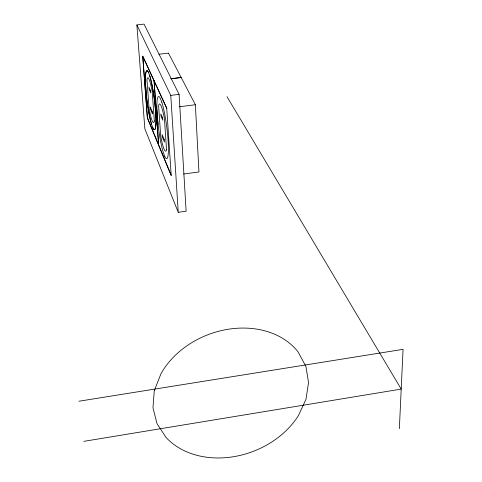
<?xml version="1.0" encoding="UTF-8"?>
<svg xmlns="http://www.w3.org/2000/svg" width="482" height="482" viewBox="0 0 482 482"><rect width="100%" height="100%" fill="white"/><g stroke="black" fill="none" stroke-linecap="round" stroke-linejoin="round"><path stroke-width="0.72" d="M399.361 428.661L403.066 349.336L78.934 401.229M83.85 441.343L401.211 389.088L226.998 96.671M178.25 212.315L186.13 211.206L179.099 94.345L144.016 24.1L136.87 24.95L144.859 128.827L178.25 212.315L170.767 95.406L136.87 24.95M183.606 174.008L198.958 171.972L195.367 104.684M179.22 106.763L195.391 104.739L168.423 53.062M170.767 95.406L179.099 94.345M170.893 78.711L181.16 77.469M170.935 78.801L181.184 77.518M158.879 54.231L168.465 53.147M166.76 108.42L142.72 56.213L147.384 118.108L171.218 175.755L166.724 108.149L142.744 56.093L147.426 118.198M147.378 117.584L171.176 175.093M161.807 102.214L160.313 98.37A31.342 4.157 82.6 0 0 157.042 112.698A31.342 4.157 82.6 0 0 163.235 152.276L164.705 156.337M158.048 124.368L156.909 109.661M154.336 121.072L152.192 91.405A22.582 2.826 82.7 0 0 146.944 79.657L149.101 108.679A22.582 2.826 82.7 0 0 154.33 120.994M154.095 80.916L158.68 145.431M154.053 80.825L158.662 145.377M166.537 149.812L164.446 118.867A23.805 3.157 82.6 0 0 158.596 105.751L160.705 136.008A23.805 3.157 82.6 0 0 166.531 149.733M149.679 75.62A29.733 3.723 82.7 0 1 155.71 113.758A29.733 3.723 82.7 0 1 152.764 127.64M161.789 102.166A31.342 4.157 82.6 0 1 168.224 142.618A31.342 4.157 82.6 0 1 164.681 156.282M151.499 124.097A29.733 3.723 82.7 0 1 145.678 86.718A29.733 3.723 82.7 0 1 148.396 72.27M154.288 390.673L152.969 407.76L157.012 423.69L166.013 437.403A79.813 62.57 -20.6 0 0 298.515 415.442L305.992 399.253L308.546 382.533L305.889 366.374L298.063 351.896A79.813 62.57 -20.6 0 0 228.299 329.242A79.813 62.57 -20.6 0 0 161.024 373.61L154.288 390.673M150.607 90.821L148.986 87.17L149.149 89.339L150.764 93.002L150.607 90.821M162.645 117.951L160.837 113.879L160.994 116.138L162.796 120.229L162.645 117.951M152.306 111.77L150.282 107.046L150.438 109.173L152.463 113.915L152.306 111.77M164.332 139.84L162.073 134.568L162.229 136.786L164.483 142.07L164.332 139.84M149.715 75.71L148.354 72.18A29.733 3.723 82.7 0 0 145.492 83.687L146.636 97.774A29.733 3.723 82.7 0 0 151.462 124.007L152.8 127.736A29.733 3.723 82.7 0 0 155.746 113.854A29.733 3.723 82.7 0 0 149.715 75.71"/></g></svg>
